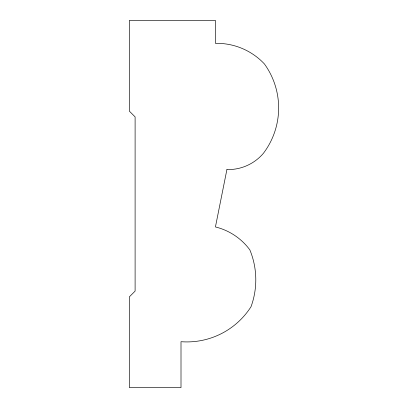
<?xml version="1.0" encoding="UTF-8"?>
<svg xmlns="http://www.w3.org/2000/svg" width="408" height="408" viewBox="0 0 408 408"><rect width="100%" height="100%" fill="white"/><g stroke="black" fill="none" stroke-linecap="round" stroke-linejoin="round"><path stroke-width="0.61" d="M226.904 169.575L215.429 226.95A60.593 60.593 0 0 1 249.854 249.9A78.341 78.341 0 0 1 251.022 306.729A76.118 76.118 0 0 1 181.004 341.7L181.004 387.6L129.367 387.6L129.367 296.845L135.104 291.108L135.104 116.892L129.367 111.154L129.367 20.4L215.429 20.4L215.429 43.35A65.244 65.244 0 0 1 264.415 63.949A75.143 75.143 0 0 1 263.344 153.388A46.328 46.328 0 0 1 226.904 169.575"/></g></svg>
